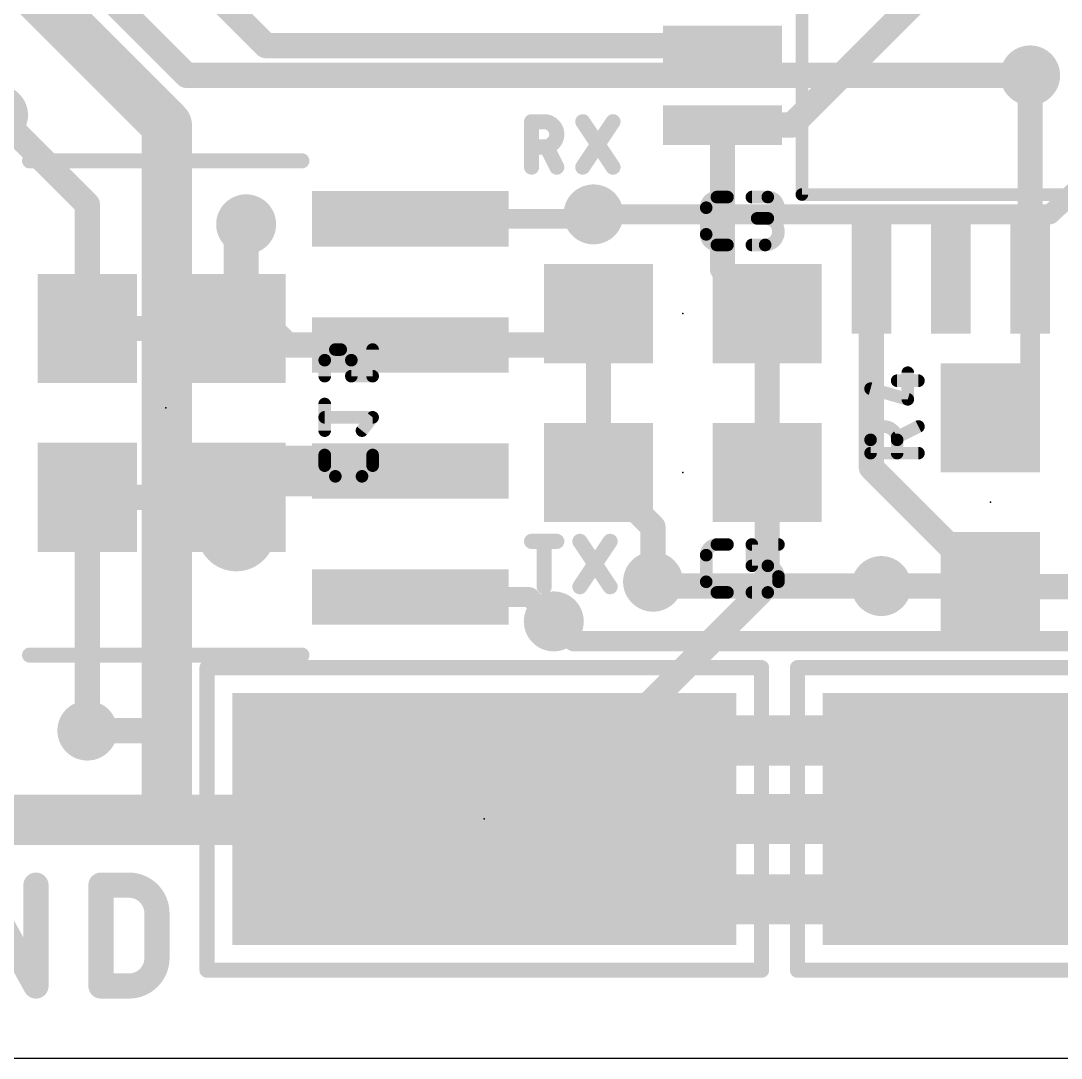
# Model space of a CAD drawing. Extents: x -5.4 to 52.1, y -3.7 to 32.4.
# Drawn here: x 7.83 to 18.31, y 0 to 10.45 of the extents above; entities that cross this region are included whole.
import ezdxf

# ---------------------------------------------------------------- set-up
doc = ezdxf.new("R2010")
doc.units = 0
for name, color, linetype in [('1', 14, 'CONTINUOUS'), ('16', 174, 'CONTINUOUS'), ('18', 94, 'CONTINUOUS'), ('20', 30, 'CONTINUOUS'), ('21', 250, 'CONTINUOUS'), ('22', 250, 'CONTINUOUS'), ('23', 178, 'CONTINUOUS'), ('25', 250, 'CONTINUOUS')]:
    doc.layers.add(name, color=color, linetype=linetype)

# ---------------------------------------------------------------- blocks, each defined once
blk = doc.blocks.new('RECT')
blk.add_solid([(-0.5, -0.5), (0.5, -0.5), (-0.5, 0.5), (0.5, 0.5)])
blk = doc.blocks.new('ROUNDV')
at = {"const_width": 0.5}
blk.add_lwpolyline([(0, -0.25, 1), (0, 0.25, 1), (0, -0.25)], format="xyb", dxfattribs=at)

msp = doc.modelspace()

# ---------------------------------------------------------------- linework, layer by layer
at = {"layer": '1'}
for points, const_width in [([(5.85, 12.85), (9.3, 9.4)], 0.508), ([(10.3, 10.2), (9.092, 11.408)], 0.254), ([(15.6, 9.4), (17.6, 11.4)], 0.254), ([(14.9, 10.2), (10.3, 10.2)], 0.254), ([(18, 9.9), (18, 7.9)], 0.254), ([(9.3, 9.4), (9.3, 5.9)], 0.508), ([(14.9, 7.95), (14.9, 9.4)], 0.254), ([(14.9, 9.4), (15.6, 9.4)], 0.254), ([(13.545, 8.455), (13.6, 8.5)], 0.2), ([(10.1, 8.4), (10.1, 7.6)], 0.254), ([(11.7538, 8.455), (13.545, 8.455)], 0.2), ([(15.35, 7.5), (14.9, 7.95)], 0.254), ([(16.4, 5.95), (16.4, 7.9)], 0.254), ([(18, 6.85), (18, 7.9)], 0.2), ([(10.1, 7.6), (10.515, 7.185)], 0.254), ([(13.335, 7.185), (13.65, 7.5)], 0.254), ([(13.65, 7.5), (13.65, 5.9)], 0.254), ([(15.35, 7.5), (15.35, 5.9)], 0.254), ([(10.515, 7.185), (11.7538, 7.185)], 0.254), ([(11.7538, 7.185), (13.335, 7.185)], 0.254), ([(17.6, 6.45), (18, 6.85)], 0.2), ([(9.315, 5.915), (9.3, 5.9)], 0.508), ([(9.3, 5.9), (9.3, 3.3)], 0.508), ([(11.7538, 5.915), (9.315, 5.915)], 0.508), ([(13.65, 5.9), (14.2, 5.35)], 0.254), ([(15.35, 5.9), (15.35, 4.76)], 0.254), ([(17.375, 4.975), (16.4, 5.95)], 0.254), ([(14.2, 5.35), (14.2, 4.8)], 0.254), ([(17.3544, 4.9544), (17.375, 4.975)], 0.254), ([(17.6, 4.75), (17.375, 4.975)], 0.254), ([(15.35, 4.76), (12.745, 2.155)], 0.254), ([(16.5, 4.756), (17.594, 4.756)], 0.254), ([(17.594, 4.756), (17.6, 4.75)], 0.254), ([(17.6, 4.75), (19.3, 4.75)], 0.254), ([(11.7538, 4.645), (12.955, 4.645)], 0.2), ([(12.955, 4.645), (13.2, 4.4)], 0.2), ([(9.3, 3.3), (9.3, 2.4)], 0.508), ([(8.5, 3.3), (9.3, 3.3)], 0.254), ([(12.745, 2.155), (13.29, 3.2)], 0.5044), ([(13.29, 3.2), (17.6, 3.2)], 0.5044), ([(13.8, 3.2), (13.29, 3.2)], 0.254), ([(6.48, 2.4), (9.3, 2.4)], 0.508), ([(9.3, 2.4), (12.49, 2.4)], 0.508), ([(12.49, 2.4), (12.5, 2.41)], 0.508), ([(12.5, 2.41), (18.45, 2.41)], 0.5044), ([(12.5, 2.41), (13.31, 1.6)], 0.5044), ([(12.5, 2.41), (12.745, 2.155)], 0.5044), ([(18.86, 2.1), (18.45, 2.41)], 0.508), ([(12.49, 1.89), (12.49, 2.4)], 0.254), ([(13.31, 1.6), (17.6, 1.6)], 0.5044)]:
    msp.add_lwpolyline(points, dxfattribs=dict(at, const_width=const_width))
for points, const_width in [([(10.3, 10.2635, 1), (10.3, 10.1365)], 0.127), ([(10.2551, 10.1551, 1), (10.3449, 10.2449)], 0.127), ([(14.9, 10.1365, 1), (14.9, 10.2635)], 0.127), ([(18.0635, 9.9, 1), (17.9365, 9.9)], 0.127), ([(9.427, 9.4, 1), (9.173, 9.4)], 0.254), ([(9.2102, 9.3102, 1), (9.3898, 9.4898)], 0.254), ([(14.9635, 9.4, 1), (14.8365, 9.4)], 0.127), ([(14.9, 9.4635, 1), (14.9, 9.3365)], 0.127), ([(15.5551, 9.4449, 1), (15.6449, 9.3551)], 0.127), ([(15.6, 9.3365, 1), (15.6, 9.4635)], 0.127), ([(13.6317, 8.4613, 1), (13.5683, 8.5387)], 0.1), ([(10.1635, 8.4, 1), (10.0365, 8.4)], 0.127), ([(11.7538, 8.505, 1), (11.7538, 8.405)], 0.1), ([(13.5133, 8.4937, 1), (13.5767, 8.4163)], 0.1), ([(13.545, 8.405, 1), (13.545, 8.505)], 0.1), ([(14.9449, 7.9949, 1), (14.8551, 7.9051)], 0.127), ([(14.8365, 7.95, 1), (14.9635, 7.95)], 0.127), ([(16.4635, 7.9, 1), (16.3365, 7.9)], 0.127), ([(18.05, 7.9, 1), (17.95, 7.9)], 0.1), ([(17.9365, 7.9, 1), (18.0635, 7.9)], 0.127), ([(10.1449, 7.6449, 1), (10.0551, 7.5551)], 0.127), ([(10.0365, 7.6, 1), (10.1635, 7.6)], 0.127), ([(13.7135, 7.5, 1), (13.5865, 7.5)], 0.127), ([(13.6949, 7.4551, 1), (13.6051, 7.5449)], 0.127), ([(15.4135, 7.5, 1), (15.2865, 7.5)], 0.127), ([(15.3051, 7.4551, 1), (15.3949, 7.5449)], 0.127), ([(10.515, 7.2485, 1), (10.515, 7.1215)], 0.127), ([(10.4701, 7.1401, 1), (10.5599, 7.2299)], 0.127), ([(11.7538, 7.2485, 1), (11.7538, 7.1215)], 0.127), ([(11.7538, 7.1215, 1), (11.7538, 7.2485)], 0.127), ([(13.2901, 7.2299, 1), (13.3799, 7.1401)], 0.127), ([(13.335, 7.1215, 1), (13.335, 7.2485)], 0.127), ([(18.0354, 6.8146, 1), (17.9646, 6.8854)], 0.1), ([(17.95, 6.85, 1), (18.05, 6.85)], 0.1), ([(17.5646, 6.4854, 1), (17.6354, 6.4146)], 0.1), ([(9.427, 5.9, 1), (9.173, 5.9)], 0.254), ([(9.2102, 5.9898, 1), (9.3898, 5.8102)], 0.254), ([(9.315, 6.042, 1), (9.315, 5.788)], 0.254), ([(9.4048, 5.8252, 1), (9.2252, 6.0048)], 0.254), ([(11.7538, 5.788, 1), (11.7538, 6.042)], 0.254), ([(9.173, 5.9, 1), (9.427, 5.9)], 0.254), ([(13.6949, 5.9449, 1), (13.6051, 5.8551)], 0.127), ([(15.4135, 5.9, 1), (15.2865, 5.9)], 0.127), ([(16.4449, 5.9949, 1), (16.3551, 5.9051)], 0.127), ([(16.3365, 5.95, 1), (16.4635, 5.95)], 0.127), ([(13.5865, 5.9, 1), (13.7135, 5.9)], 0.127), ([(15.2865, 5.9, 1), (15.4135, 5.9)], 0.127), ([(14.2635, 5.35, 1), (14.1365, 5.35)], 0.127), ([(14.1551, 5.3051, 1), (14.2449, 5.3949)], 0.127), ([(17.3095, 4.9993, 1), (17.3993, 4.9095)], 0.127), ([(17.4199, 5.0199, 1), (17.3301, 4.9301)], 0.127), ([(17.4199, 4.9301, 1), (17.3301, 5.0199)], 0.127), ([(17.3301, 4.9301, 1), (17.4199, 5.0199)], 0.127), ([(14.1365, 4.8, 1), (14.2635, 4.8)], 0.127), ([(15.2865, 4.76, 1), (15.4135, 4.76)], 0.127), ([(15.3949, 4.7151, 1), (15.3051, 4.8049)], 0.127), ([(16.5, 4.8195, 1), (16.5, 4.6925)], 0.127), ([(17.6389, 4.8009, 1), (17.5491, 4.7111)], 0.127), ([(17.6, 4.8135, 1), (17.6, 4.6865)], 0.127), ([(17.5551, 4.7051, 1), (17.6449, 4.7949)], 0.127), ([(17.5551, 4.7051, 1), (17.6449, 4.7949)], 0.127), ([(17.594, 4.6925, 1), (17.594, 4.8195)], 0.127), ([(11.7538, 4.695, 1), (11.7538, 4.595)], 0.1), ([(12.9904, 4.6804, 1), (12.9196, 4.6096)], 0.1), ([(12.955, 4.595, 1), (12.955, 4.695)], 0.1), ([(13.1646, 4.3646, 1), (13.2354, 4.4354)], 0.1), ([(9.427, 3.3, 1), (9.173, 3.3)], 0.254), ([(8.5, 3.3635, 1), (8.5, 3.2365)], 0.127), ([(9.173, 3.3, 1), (9.427, 3.3)], 0.254), ([(9.3, 3.2365, 1), (9.3, 3.3635)], 0.127), ([(13.29, 3.3261, 1), (13.29, 3.0739)], 0.2522), ([(13.4018, 3.1417, 1), (13.1782, 3.2583)], 0.2522), ([(17.6, 3.0739, 1), (17.6, 3.3261)], 0.2522), ([(13.29, 3.2635, 1), (13.29, 3.1365)], 0.127), ([(13.8, 3.1365, 1), (13.8, 3.2635)], 0.127), ([(9.3, 2.527, 1), (9.3, 2.273)], 0.254), ([(9.3, 2.273, 1), (9.3, 2.527)], 0.254), ([(12.5, 2.5361, 1), (12.5, 2.2839)], 0.2522), ([(12.5892, 2.4992, 1), (12.4108, 2.3208)], 0.2522), ([(12.5909, 2.4974, 1), (12.4091, 2.3226)], 0.2522), ([(12.5898, 2.3202, 1), (12.4102, 2.4998)], 0.254), ([(12.49, 2.273, 1), (12.49, 2.527)], 0.254), ([(18.5266, 2.5113, 1), (18.3734, 2.3087)], 0.254), ([(9.173, 2.4, 1), (9.427, 2.4)], 0.254), ([(12.4002, 2.4898, 1), (12.5798, 2.3102)], 0.254), ([(12.5535, 2.4, 1), (12.4265, 2.4)], 0.127), ([(12.6332, 2.2133, 1), (12.8568, 2.0967)], 0.2522), ([(12.6541, 2.0676, 1), (12.8359, 2.2424)], 0.2522), ([(12.7001, 2.1999, 1), (12.7899, 2.1101)], 0.127), ([(12.4265, 1.89, 1), (12.5535, 1.89)], 0.127), ([(13.31, 1.7261, 1), (13.31, 1.4739)], 0.2522), ([(13.2208, 1.5108, 1), (13.3992, 1.6892)], 0.2522), ([(17.6, 1.4739, 1), (17.6, 1.7261)], 0.2522)]:
    msp.add_lwpolyline(points, format="xyb", dxfattribs=dict(at, const_width=const_width))
at = {"layer": '16'}
for points, const_width in [([(4.4, 15), (9.5, 9.9)], 0.254), ([(9.5, 9.9), (16.5, 9.9)], 0.254), ([(16.5, 9.9), (18, 9.9)], 0.254), ([(18.2, 8.5), (19.6, 9.8)], 0.2), ([(7.6, 9.5), (8.5, 8.6)], 0.254), ([(8.5, 8.6), (8.5, 7.35)], 0.254), ([(13.6, 8.5), (18.2, 8.5)], 0.2), ([(10, 8.3), (10.1, 8.4)], 0.254), ([(10, 7.35), (10, 8.3)], 0.254), ([(8.5, 7.35), (10, 7.35)], 0.254), ([(8.5, 5.65), (8.5, 3.3)], 0.254), ([(10, 5.65), (8.5, 5.65)], 0.254), ([(14.2, 4.8), (14.244, 4.756)], 0.254), ([(14.244, 4.756), (16.5, 4.756)], 0.254), ([(13.2, 4.4), (13.4, 4.2)], 0.2032), ([(13.4, 4.2), (19, 4.2)], 0.2032)]:
    msp.add_lwpolyline(points, dxfattribs=dict(at, const_width=const_width))
for points, const_width in [([(9.5, 9.9635, 1), (9.5, 9.8365)], 0.127), ([(9.4551, 9.8551, 1), (9.5449, 9.9449)], 0.127), ([(16.5, 9.9635, 1), (16.5, 9.8365)], 0.127), ([(16.5, 9.8365, 1), (16.5, 9.9635)], 0.127), ([(18, 9.8365, 1), (18, 9.9635)], 0.127), ([(8.5635, 8.6, 1), (8.4365, 8.6)], 0.127), ([(8.4551, 8.5551, 1), (8.5449, 8.6449)], 0.127), ([(13.6, 8.55, 1), (13.6, 8.45)], 0.1), ([(18.2, 8.45, 1), (18.2, 8.55)], 0.1), ([(10.1449, 8.3551, 1), (10.0551, 8.4449)], 0.127), ([(18.166, 8.5366, 1), (18.234, 8.4634)], 0.1), ([(10.0635, 8.3, 1), (9.9365, 8.3)], 0.127), ([(9.9551, 8.3449, 1), (10.0449, 8.2551)], 0.127), ([(8.5, 7.4135, 1), (8.5, 7.2865)], 0.127), ([(10, 7.2865, 1), (10, 7.4135)], 0.127), ([(8.4365, 7.35, 1), (8.5635, 7.35)], 0.127), ([(9.9365, 7.35, 1), (10.0635, 7.35)], 0.127), ([(8.5635, 5.65, 1), (8.4365, 5.65)], 0.127), ([(8.5, 5.7135, 1), (8.5, 5.5865)], 0.127), ([(10, 5.5865, 1), (10, 5.7135)], 0.127), ([(14.2449, 4.8449, 1), (14.1551, 4.7551)], 0.127), ([(14.244, 4.8195, 1), (14.244, 4.6925)], 0.127), ([(14.1991, 4.7111, 1), (14.2889, 4.8009)], 0.127), ([(16.5, 4.6925, 1), (16.5, 4.8195)], 0.127), ([(13.2359, 4.4359, 1), (13.1641, 4.3641)], 0.1016), ([(13.4, 4.2508, 1), (13.4, 4.1492)], 0.1016), ([(13.3641, 4.1641, 1), (13.4359, 4.2359)], 0.1016), ([(8.4365, 3.3, 1), (8.5635, 3.3)], 0.127)]:
    msp.add_lwpolyline(points, format="xyb", dxfattribs=dict(at, const_width=const_width))
at = {"layer": '20'}
msp.add_line((0, 0), (52, 0), dxfattribs=at)
at = {"layer": '21'}
for points, const_width in [([(15.7, 8.7), (15.7, 15.7)], 0.127), ([(12.9762, 8.9762), (12.9762, 9.4334)], 0.1524), ([(12.9762, 9.4334), (13.1032, 9.4334)], 0.1524), ([(13.4921, 8.9762), (13.7969, 9.4334)], 0.1524), ([(13.4921, 9.4334), (13.7969, 8.9762)], 0.1524), ([(13.1032, 9.1794), (12.9762, 9.1794)], 0.1524), ([(13.2302, 8.9762), (13.1286, 9.1794)], 0.1524), ([(14.8432, 8.6745), (14.9504, 8.6745)], 0.127), ([(15.196, 8.6745), (15.3568, 8.6745)], 0.127), ([(22.7, 8.7), (15.7, 8.7)], 0.127), ([(14.7359, 8.2991), (14.7359, 8.5673)], 0.127), ([(15.3568, 8.46), (15.2496, 8.46)], 0.127), ([(14.9504, 8.1919), (14.8432, 8.1919)], 0.127), ([(15.196, 8.1919), (15.33, 8.1919)], 0.127), ([(16.7673, 6.6371), (16.7673, 6.9052)], 0.127), ([(16.66, 6.8248), (16.8745, 6.8248)], 0.127), ([(16.3919, 6.7443), (16.7673, 6.6371)], 0.127), ([(16.8745, 6.3629), (16.66, 6.2557)], 0.127), ([(16.3919, 6.0948), (16.3919, 6.2289)], 0.127), ([(16.66, 6.2289), (16.66, 6.0948)], 0.127), ([(16.8745, 6.0948), (16.3919, 6.0948)], 0.127), ([(12.9762, 5.2064), (13.2302, 5.2064)], 0.1524), ([(13.1032, 4.7492), (13.1032, 5.2064)], 0.1524), ([(13.4629, 4.7492), (13.7677, 5.2064)], 0.1524), ([(13.4629, 5.2064), (13.7677, 4.7492)], 0.1524), ([(14.8432, 5.1745), (14.9504, 5.1745)], 0.127), ([(15.196, 4.96), (15.196, 5.1745)], 0.127), ([(15.196, 5.1745), (15.4641, 5.1745)], 0.127), ([(14.7359, 4.7991), (14.7359, 5.0673)], 0.127), ([(15.3568, 4.96), (15.196, 4.96)], 0.127), ([(15.4641, 4.7991), (15.4641, 4.8528)], 0.127), ([(14.9504, 4.6919), (14.8432, 4.6919)], 0.127), ([(15.196, 4.6919), (15.3568, 4.6919)], 0.127), ([(9.706, 3.934), (9.706, 0.886)], 0.1524), ([(9.706, 3.934), (15.294, 3.934)], 0.1524), ([(15.294, 0.886), (15.294, 3.934)], 0.1524), ([(15.656, 3.934), (15.656, 0.886)], 0.1524), ([(15.656, 3.934), (21.244, 3.934)], 0.1524), ([(7.4178, 1.743), (7.9822, 0.727)], 0.254), ([(7.9822, 0.727), (7.9822, 1.743)], 0.254), ([(8.637, 0.727), (8.637, 1.743)], 0.254), ([(8.637, 1.743), (8.9192, 1.743)], 0.254), ([(9.2014, 1.4608), (9.2014, 1.0092)], 0.254), ([(15.294, 0.886), (9.706, 0.886)], 0.1524), ([(21.244, 0.886), (15.656, 0.886)], 0.1524), ([(8.9192, 0.727), (8.637, 0.727)], 0.254)]:
    msp.add_lwpolyline(points, dxfattribs=dict(at, const_width=const_width))
for points, const_width in [([(13.0143, 9.4334, 1), (12.9381, 9.4334)], 0.0762), ([(12.9762, 9.4715, 1), (12.9762, 9.3953)], 0.0762), ([(13.1032, 9.1794, 1), (13.1032, 9.4334)], 0.1524), ([(13.1032, 9.4715, 1), (13.1032, 9.3953)], 0.0762), ([(13.1032, 9.3953, 1), (13.1032, 9.4715)], 0.0762), ([(13.5238, 9.4545, 1), (13.4604, 9.4123)], 0.0762), ([(13.8286, 9.4123, 1), (13.7652, 9.4545)], 0.0762), ([(12.9762, 9.2175, 1), (12.9762, 9.1413)], 0.0762), ([(13.1032, 9.2175, 1), (13.1032, 9.1413)], 0.0762), ([(13.1627, 9.1964, 1), (13.0945, 9.1624)], 0.0762), ([(13.1032, 9.1413, 1), (13.1032, 9.2175)], 0.0762), ([(13.1961, 8.9592, 1), (13.2643, 8.9932)], 0.0762), ([(13.4604, 8.9973, 1), (13.5238, 8.9551)], 0.0762), ([(13.7652, 8.9551, 1), (13.8286, 8.9973)], 0.0762), ([(12.9381, 8.9762, 1), (13.0143, 8.9762)], 0.0762), ([(14.8432, 8.6745, 0.4142), (14.7359, 8.5673)], 0.127), ([(14.8432, 8.7063, 1), (14.8432, 8.6427)], 0.0635), ([(14.8432, 8.6428, 1), (14.8432, 8.7062)], 0.0635), ([(14.9504, 8.6427, 1), (14.9504, 8.7063)], 0.0635), ([(15.196, 8.7063, 1), (15.196, 8.6427)], 0.0635), ([(15.3568, 8.7063, 1), (15.3568, 8.6427)], 0.0635), ([(15.3568, 8.46, 1), (15.3568, 8.6745)], 0.127), ([(15.3568, 8.6427, 1), (15.3568, 8.7063)], 0.0635), ([(15.7, 8.7318, 1), (15.7, 8.6683)], 0.0635), ([(15.6683, 8.7, 1), (15.7318, 8.7)], 0.0635), ([(14.7677, 8.5673, 1), (14.7042, 8.5673)], 0.0635), ([(14.7042, 8.5673, 1), (14.7677, 8.5673)], 0.0635), ([(15.2496, 8.4918, 1), (15.2496, 8.4283)], 0.0635), ([(15.33, 8.1919, 1), (15.33, 8.46)], 0.127), ([(15.33, 8.4918, 1), (15.33, 8.4283)], 0.0635), ([(15.3568, 8.4918, 1), (15.3568, 8.4283)], 0.0635), ([(15.3568, 8.4283, 1), (15.3568, 8.4918)], 0.0635), ([(14.7359, 8.2991, 0.4142), (14.8432, 8.1919)], 0.127), ([(14.7677, 8.2991, 1), (14.7042, 8.2991)], 0.0635), ([(14.7042, 8.2991, 1), (14.7677, 8.2991)], 0.0635), ([(14.8432, 8.2237, 1), (14.8432, 8.1601)], 0.0635), ([(14.8432, 8.1601, 1), (14.8432, 8.2237)], 0.0635), ([(14.9504, 8.1601, 1), (14.9504, 8.2237)], 0.0635), ([(15.196, 8.2237, 1), (15.196, 8.1601)], 0.0635), ([(15.33, 8.2237, 1), (15.33, 8.1601)], 0.0635), ([(15.33, 8.1601, 1), (15.33, 8.2237)], 0.0635), ([(16.799, 6.9052, 1), (16.7355, 6.9052)], 0.0635), ([(16.66, 6.8565, 1), (16.66, 6.793)], 0.0635), ([(16.8745, 6.793, 1), (16.8745, 6.8565)], 0.0635), ([(16.4006, 6.7749, 1), (16.3832, 6.7138)], 0.0635), ([(16.7355, 6.6371, 1), (16.799, 6.6371)], 0.0635), ([(16.7585, 6.6065, 1), (16.776, 6.6676)], 0.0635), ([(16.66, 6.2289, 1), (16.3919, 6.2289)], 0.127), ([(16.8887, 6.3345, 1), (16.8603, 6.3913)], 0.0635), ([(16.4236, 6.2289, 1), (16.3602, 6.2289)], 0.0635), ([(16.6458, 6.2841, 1), (16.6742, 6.2273)], 0.0635), ([(16.6918, 6.2289, 1), (16.6283, 6.2289)], 0.0635), ([(16.3602, 6.2289, 1), (16.4236, 6.2289)], 0.0635), ([(16.6283, 6.2289, 1), (16.6918, 6.2289)], 0.0635), ([(16.3919, 6.1266, 1), (16.3919, 6.0631)], 0.0635), ([(16.3602, 6.0948, 1), (16.4236, 6.0948)], 0.0635), ([(16.6283, 6.0948, 1), (16.6918, 6.0948)], 0.0635), ([(16.8745, 6.0631, 1), (16.8745, 6.1266)], 0.0635), ([(10, 5.1586, 1), (10, 5.4414, 1), (10, 5.1586)], 0.508), ([(12.9762, 5.2445, 1), (12.9762, 5.1683)], 0.0762), ([(13.1413, 5.2064, 1), (13.0651, 5.2064)], 0.0762), ([(13.2302, 5.1683, 1), (13.2302, 5.2445)], 0.0762), ([(13.4946, 5.2275, 1), (13.4312, 5.1853)], 0.0762), ([(13.7994, 5.1853, 1), (13.736, 5.2275)], 0.0762), ([(14.8432, 5.1745, 0.4142), (14.7359, 5.0673)], 0.127), ([(14.8432, 5.2062, 1), (14.8432, 5.1428)], 0.0635), ([(14.8432, 5.1428, 1), (14.8432, 5.2062)], 0.0635), ([(14.9504, 5.1428, 1), (14.9504, 5.2062)], 0.0635), ([(15.2277, 5.1745, 1), (15.1642, 5.1745)], 0.0635), ([(15.196, 5.2062, 1), (15.196, 5.1428)], 0.0635), ([(15.4641, 5.1428, 1), (15.4641, 5.2062)], 0.0635), ([(14.7677, 5.0673, 1), (14.7042, 5.0673)], 0.0635), ([(14.7042, 5.0673, 1), (14.7677, 5.0673)], 0.0635), ([(15.1642, 4.96, 1), (15.2277, 4.96)], 0.0635), ([(15.196, 4.9918, 1), (15.196, 4.9283)], 0.0635), ([(15.4641, 4.8528, 0.4142), (15.3568, 4.96)], 0.127), ([(15.3568, 4.9918, 1), (15.3568, 4.9283)], 0.0635), ([(15.3568, 4.9283, 1), (15.3568, 4.9918)], 0.0635), ([(14.7359, 4.7991, 0.4142), (14.8432, 4.6919)], 0.127), ([(14.7677, 4.7991, 1), (14.7042, 4.7991)], 0.0635), ([(14.7042, 4.7991, 1), (14.7677, 4.7991)], 0.0635), ([(15.3568, 4.6919, 0.4142), (15.4641, 4.7991)], 0.127), ([(15.4958, 4.8528, 1), (15.4323, 4.8528)], 0.0635), ([(15.4323, 4.8528, 1), (15.4958, 4.8528)], 0.0635), ([(15.4958, 4.7991, 1), (15.4323, 4.7991)], 0.0635), ([(15.4323, 4.7991, 1), (15.4958, 4.7991)], 0.0635), ([(13.0651, 4.7492, 1), (13.1413, 4.7492)], 0.0762), ([(13.4312, 4.7703, 1), (13.4946, 4.7281)], 0.0762), ([(13.736, 4.7281, 1), (13.7994, 4.7703)], 0.0762), ([(14.8432, 4.7237, 1), (14.8432, 4.6602)], 0.0635), ([(14.8432, 4.6602, 1), (14.8432, 4.7237)], 0.0635), ([(14.9504, 4.6602, 1), (14.9504, 4.7237)], 0.0635), ([(15.196, 4.7237, 1), (15.196, 4.6602)], 0.0635), ([(15.3568, 4.7237, 1), (15.3568, 4.6602)], 0.0635), ([(15.3568, 4.6602, 1), (15.3568, 4.7237)], 0.0635), ([(9.7441, 3.934, 1), (9.6679, 3.934)], 0.0762), ([(9.706, 3.9721, 1), (9.706, 3.8959)], 0.0762), ([(15.3321, 3.934, 1), (15.2559, 3.934)], 0.0762), ([(15.294, 3.8959, 1), (15.294, 3.9721)], 0.0762), ([(15.6941, 3.934, 1), (15.6179, 3.934)], 0.0762), ([(15.656, 3.9721, 1), (15.656, 3.8959)], 0.0762), ([(8.0457, 1.743, 1), (7.9187, 1.743)], 0.127), ([(8.7005, 1.743, 1), (8.5735, 1.743)], 0.127), ([(8.637, 1.8065, 1), (8.637, 1.6795)], 0.127), ([(9.2014, 1.4608, 0.4142), (8.9192, 1.743)], 0.254), ([(8.9192, 1.8065, 1), (8.9192, 1.6795)], 0.127), ([(8.9192, 1.6795, 1), (8.9192, 1.8065)], 0.127), ([(9.2649, 1.4608, 1), (9.1379, 1.4608)], 0.127), ([(9.1379, 1.4608, 1), (9.2649, 1.4608)], 0.127), ([(8.9192, 0.727, 0.4142), (9.2014, 1.0092)], 0.254), ([(9.2649, 1.0092, 1), (9.1379, 1.0092)], 0.127), ([(9.1379, 1.0092, 1), (9.2649, 1.0092)], 0.127), ([(9.706, 0.9241, 1), (9.706, 0.8479)], 0.0762), ([(15.294, 0.8479, 1), (15.294, 0.9241)], 0.0762), ([(15.656, 0.9241, 1), (15.656, 0.8479)], 0.0762), ([(8.637, 0.7905, 1), (8.637, 0.6635)], 0.127), ([(8.9192, 0.7905, 1), (8.9192, 0.6635)], 0.127), ([(8.9192, 0.6635, 1), (8.9192, 0.7905)], 0.127), ([(9.6679, 0.886, 1), (9.7441, 0.886)], 0.0762), ([(15.2559, 0.886, 1), (15.3321, 0.886)], 0.0762), ([(15.6179, 0.886, 1), (15.6941, 0.886)], 0.0762), ([(7.9187, 0.727, 1), (8.0457, 0.727)], 0.127), ([(7.9267, 0.6962, 1), (8.0377, 0.7578)], 0.127), ([(8.5735, 0.727, 1), (8.7005, 0.727)], 0.127)]:
    msp.add_lwpolyline(points, format="xyb", dxfattribs=dict(at, const_width=const_width))
at = {"layer": '22'}
for points, const_width in [([(10.9991, 7.1384, 0.4142), (10.8919, 7.0312)], 0.127), ([(10.9991, 7.1702, 1), (10.9991, 7.1067)], 0.0635), ([(10.9991, 7.1067, 1), (10.9991, 7.1702)], 0.0635), ([(11.0528, 7.1702, 1), (11.0528, 7.1067)], 0.0635), ([(11.16, 7.0312, 0.4142), (11.0528, 7.1384)], 0.127), ([(11.0528, 7.1067, 1), (11.0528, 7.1702)], 0.0635), ([(11.4063, 7.1384, 1), (11.3428, 7.1384)], 0.0635), ([(10.9237, 7.0312, 1), (10.8601, 7.0312)], 0.0635), ([(10.8601, 7.0312, 1), (10.9237, 7.0312)], 0.0635), ([(11.1918, 7.0312, 1), (11.1283, 7.0312)], 0.0635), ([(11.1283, 7.0312, 1), (11.1918, 7.0312)], 0.0635), ([(11.16, 6.902, 1), (11.16, 6.8385)], 0.0635), ([(11.3745, 6.8385, 1), (11.3745, 6.902)], 0.0635), ([(10.8601, 6.8703, 1), (10.9237, 6.8703)], 0.0635), ([(11.1283, 6.8703, 1), (11.1918, 6.8703)], 0.0635), ([(11.3428, 6.8703, 1), (11.4063, 6.8703)], 0.0635), ([(10.9237, 6.5898, 1), (10.8601, 6.5898)], 0.0635), ([(10.8919, 6.4875, 1), (10.8919, 6.424)], 0.0635), ([(11.3993, 6.4359, 1), (11.3497, 6.4756)], 0.0635), ([(11.3745, 6.424, 1), (11.3745, 6.4875)], 0.0635), ([(10.8601, 6.3217, 1), (10.9237, 6.3217)], 0.0635), ([(11.2425, 6.3415, 1), (11.292, 6.3018)], 0.0635), ([(10.9237, 6.0761, 1), (10.8601, 6.0761)], 0.0635), ([(11.4063, 6.0761, 1), (11.3428, 6.0761)], 0.0635), ([(10.9237, 5.9688, 1), (10.8601, 5.9688)], 0.0635), ([(10.8601, 5.9688, 1), (10.9237, 5.9688)], 0.0635), ([(10.8919, 5.9688, 0.4142), (10.9991, 5.8616)], 0.127), ([(11.2673, 5.8616, 0.4142), (11.3745, 5.9688)], 0.127), ([(11.4062, 5.9688, 1), (11.3428, 5.9688)], 0.0635), ([(11.3428, 5.9688, 1), (11.4063, 5.9688)], 0.0635), ([(10.9991, 5.8933, 1), (10.9991, 5.8298)], 0.0635), ([(10.9991, 5.8298, 1), (10.9991, 5.8933)], 0.0635), ([(11.2673, 5.8933, 1), (11.2673, 5.8298)], 0.0635), ([(11.2673, 5.8298, 1), (11.2673, 5.8933)], 0.0635)]:
    msp.add_lwpolyline(points, format="xyb", dxfattribs=dict(at, const_width=const_width))
at = {"layer": '22', "const_width": 0.127}
for points in [[(10.9991, 7.1384), (11.0528, 7.1384)], [(11.3745, 6.8703), (11.3745, 7.1384)], [(10.8919, 6.8703), (10.8919, 7.0312)], [(11.16, 7.0312), (11.16, 6.8703)], [(11.16, 6.8703), (11.3745, 6.8703)], [(10.8919, 6.3217), (10.8919, 6.5898)], [(11.3745, 6.4557), (10.8919, 6.4557)], [(11.2673, 6.3217), (11.3745, 6.4557)], [(10.8919, 6.0761), (10.8919, 5.9688)], [(11.3745, 5.9688), (11.3745, 6.0761)], [(10.9991, 5.8616), (11.2673, 5.8616)]]:
    msp.add_lwpolyline(points, dxfattribs=at)
at = {"layer": '23'}
for p in [(14.5, 7.5), (9.29, 6.55), (14.5, 5.9), (17.6, 5.6), (12.5, 2.41)]:
    msp.add_point(p, dxfattribs=at)
at = {"layer": '25', "const_width": 0.1524}
for points in [[(10.6616, 9.0392), (7.9184, 9.0392)], [(7.9184, 4.0608), (8.9852, 4.0608)], [(8.9852, 4.0608), (9.5948, 4.0608)], [(9.5948, 4.0608), (10.6616, 4.0608)]]:
    msp.add_lwpolyline(points, dxfattribs=at)
at = {"layer": '25', "const_width": 0.0762}
for points in [[(7.9184, 9.0773, 1), (7.9184, 9.0011)], [(10.6616, 9.0011, 1), (10.6616, 9.0773)], [(7.9184, 4.0989, 1), (7.9184, 4.0227)], [(8.9852, 4.0989, 1), (8.9852, 4.0227)], [(8.9852, 4.0227, 1), (8.9852, 4.0989)], [(9.5948, 4.0989, 1), (9.5948, 4.0227)], [(9.5948, 4.0227, 1), (9.5948, 4.0989)], [(10.6616, 4.0227, 1), (10.6616, 4.0989)]]:
    msp.add_lwpolyline(points, format="xyb", dxfattribs=at)

# ---------------------------------------------------------------- block references
at = {"layer": '1'}
for p, xscale, yscale, rotation in [((14.9, 10.2), 1.2, 0.4, 180), ((14.9, 9.4), 1.2, 0.4, 180), ((11.7538, 8.455), 1.9812, 0.5588, 180), ((16.4, 7.9), 0.4, 1.2, 180), ((17.2, 7.9), 0.4, 1.2, 180), ((18, 7.9), 0.4, 1.2, 180), ((11.7538, 7.185), 1.9812, 0.5588, 180), ((11.7538, 5.915), 1.9812, 0.5588, 180), ((11.7538, 4.645), 1.9812, 0.5588, 180), ((12.5, 2.41), 2.54, 5.08, 90), ((18.45, 2.41), 2.54, 5.08, 90)]:
    msp.add_blockref('RECT', p, dxfattribs=dict(at, xscale=xscale, yscale=yscale, rotation=rotation))
at = {"layer": '1', "xscale": 1.1}
for p in [(13.65, 7.5), (15.35, 7.5), (13.65, 5.9), (15.35, 5.9)]:
    msp.add_blockref('RECT', p, dxfattribs=at)
at = {"layer": '1', "xscale": 1.1, "rotation": 270}
for p in [(17.6, 6.45), (17.6, 4.75)]:
    msp.add_blockref('RECT', p, dxfattribs=at)
at = {"layer": '16', "xscale": 1.1, "rotation": 270}
for p in [(8.5, 7.35), (10, 7.35), (8.5, 5.65), (10, 5.65)]:
    msp.add_blockref('RECT', p, dxfattribs=at)
at = {"layer": '18', "xscale": 0.604, "yscale": 0.604}
for p in [(18, 9.9), (18, 9.9), (7.6, 9.5), (7.6, 9.5), (10.1, 8.4), (10.1, 8.4), (13.6, 8.5), (13.6, 8.5), (14.2, 4.8), (14.2, 4.8), (16.5, 4.756), (16.5, 4.756), (13.2, 4.4), (13.2, 4.4), (8.5, 3.3), (8.5, 3.3)]:
    msp.add_blockref('ROUNDV', p, dxfattribs=at)

doc.saveas('drawing.dxf')
